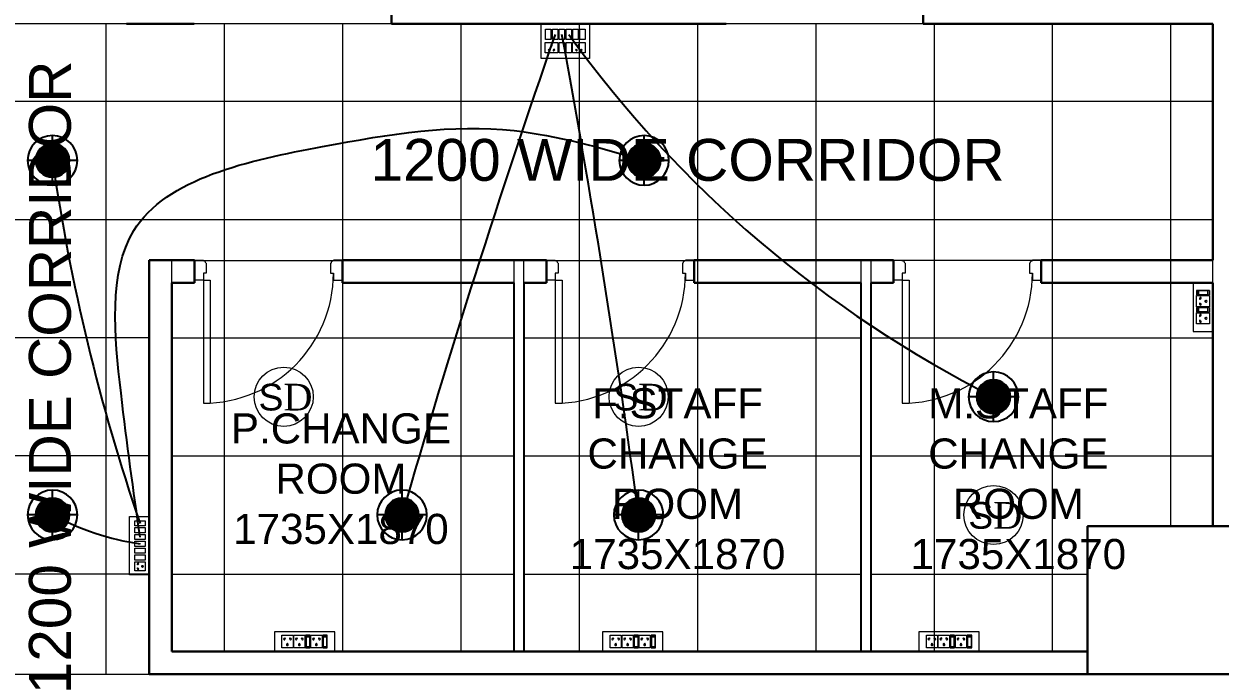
# Model space of a CAD drawing. Header units: millimetres. Extents: x 3552052 to 4144896, y -707811 to -630695.
# Drawn here: x 3569695 to 3575762, y -645540 to -642240 of the extents above; entities that cross this region are included whole.
import ezdxf
from ezdxf.enums import TextEntityAlignment as Align

# ---------------------------------------------------------------- set-up
doc = ezdxf.new("R2010")
doc.units = ezdxf.units.MM
doc.header["$LTSCALE"] = 6
doc.header["$MEASUREMENT"] = 0
doc.linetypes.add('HIDDEN', pattern=[0.375, 0.25, -0.125])
for name, color, linetype, lineweight in [('COL', 5, 'CONTINUOUS', 0), ('DIM', 7, 'CONTINUOUS', 0), ('DOOR', 44, 'CONTINUOUS', 0), ('ELE-12M RAW&UPS SB', 40, 'CONTINUOUS', 0), ('ELE-12W LED', 1, 'CONTINUOUS', 0), ('ELE-12W UPS LIGHT', 3, 'CONTINUOUS', 0), ('ELE-2NOS OF 6-16 RAW POWER SOCKET', 1, 'CONTINUOUS', 0), ('ELE-3NOS 6-16A POWER SOCKET', 5, 'CONTINUOUS', 0), ('ELE-4M RAW P.SB', 40, 'CONTINUOUS', 0), ('ELE-4M UPS P.SB', 3, 'CONTINUOUS', 0), ('ELE-6M RAW P.SB', 40, 'HIDDEN', 0), ('FA-BELOW SMOKE DERECTOR', 1, 'CONTINUOUS', 0), ('P-Wall', 36, 'CONTINUOUS', 0), ('WALL', 8, 'CONTINUOUS', 0)]:
    doc.layers.add(name, color=color, linetype=linetype, lineweight=lineweight)
doc.layers.add('ELE-LIGHTING WIRING', color=7, linetype='CONTINUOUS', lineweight=0, true_color=0x63d7b6)
doc.styles.add('ARIAL', font='arial.ttf')
doc.styles.add('PDF Times New Roman', font='times.ttf')

# ---------------------------------------------------------------- blocks, each defined once
blk = doc.blocks.new('750')
at = {"layer": 'DOOR'}
for p, q in [((-50, 705), (-47.5, 705)), ((-35, 690), (-35, 692.5)), ((50, 45), (50, 80)), ((50, 80), (675, 80)), ((675, 45), (675, 80)), ((-50, 45), (-47.5, 45)), ((-35, 60), (-35, 57.5)), ((50, 45), (675, 45))]:
    blk.add_line(p, q, dxfattribs=at)
for points in [[(15, 690), (15, 705), (50, 705), (50, 750), (-50, 750), (-50, 705)], [(-35, 690), (15, 690)], [(15, 60), (15, 45), (50, 45), (50, 0), (-50, 0), (-50, 45)], [(-35, 60), (15, 60)]]:
    blk.add_lwpolyline(points, dxfattribs=at)
for centre, start, end in [((-35, 705), 180, 270), ((-35, 45), 90, 180)]:
    blk.add_arc(centre, 12.5, start, end, dxfattribs=at)
at = {"layer": 'DOOR', "color": 145}
blk.add_arc((15, 45), 660, 0, 90, dxfattribs=at)
blk = doc.blocks.new('543WYH')
at = {"layer": 'ELE-2NOS OF 6-16 RAW POWER SOCKET', "color": 30, "linetype": 'ByBlock', "lineweight": 0}
for p, q in [((-123.5, -57), (-123.5, -90.8)), ((-26.5, -57), (-123.5, -57)), ((-26.5, -57), (-123.5, -57)), ((-123.5, -90.8), (-26.5, -90.8)), ((-113, -59.8), (-113, -88)), ((-37, -59.8), (-113, -59.8)), ((-113, -88), (-37, -88)), ((-109.6, -59.8), (-109.6, -88)), ((-37, -88), (-37, -59.8)), ((-26.5, -57), (-26.5, -90.8)), ((-26.5, -90.8), (-26.5, -57)), ((-123.5, -96.4), (-26.5, -96.4)), ((-123.5, -181.4), (-123.5, -96.4)), ((-26.5, -181.4), (-123.5, -181.4)), ((-26.5, -96.4), (-26.5, -181.4)), ((-123.5, -187.1), (-123.5, -220.9)), ((-26.5, -187.1), (-123.5, -187.1)), ((-26.5, -187.1), (-123.5, -187.1)), ((-123.5, -220.9), (-26.5, -220.9)), ((-123.5, -311.5), (-123.5, -226.5)), ((-123.5, -226.5), (-26.5, -226.5)), ((-113, -189.9), (-113, -218)), ((-37, -189.9), (-113, -189.9)), ((-113, -218), (-37, -218)), ((-109.6, -189.9), (-109.6, -218)), ((-37, -218), (-37, -189.9)), ((-26.5, -187.1), (-26.5, -220.9)), ((-26.5, -220.9), (-26.5, -187.1)), ((-26.5, -226.5), (-26.5, -311.5)), ((-26.5, -311.5), (-123.5, -311.5)), ((-123.5, -402.2), (-123.5, -317.1)), ((-123.5, -317.1), (-26.5, -317.1)), ((-26.5, -317.1), (-26.5, -402.2)), ((-26.5, -402.2), (-123.5, -402.2))]:
    blk.add_line(p, q, dxfattribs=at)
blk.add_lwpolyline([(-150, 0), (-150, -459.1), (0, -459.1), (0, 0)], close=True, dxfattribs=at)
for centre, radius, start, end in [((-97.9, -119.2), 4.6, 112.68381, 345.09514), ((-97.9, -158.6), 4.6, 14.90486, 247.31619), ((-93.9, -114.7), 5.7, 275.26891, 182.51003), ((-93.9, -163.1), 5.7, 177.48997, 84.73109), ((-57.7, -138.9), 4.22, 71.40312, 288.59688), ((-51, -138.9), 6.62, 217.15837, 142.84163), ((-97.9, -249.3), 4.6, 112.68381, 345.09514), ((-93.9, -244.8), 5.7, 275.26891, 182.51003), ((-57.7, -269), 4.22, 71.40312, 288.59688), ((-51, -269), 6.62, 217.15837, 142.84163), ((-97.9, -288.7), 4.6, 14.90486, 247.31619), ((-97.9, -339.9), 4.6, 112.68381, 345.09514), ((-93.9, -293.2), 5.7, 177.48997, 84.73109), ((-93.9, -335.4), 5.7, 275.26891, 182.51003), ((-57.7, -359.7), 4.22, 71.40312, 288.59688), ((-51, -359.7), 6.62, 217.15837, 142.84163), ((-97.9, -379.4), 4.6, 14.90486, 247.31619), ((-93.9, -383.9), 5.7, 177.48997, 84.73109)]:
    blk.add_arc(centre, radius, start, end, dxfattribs=at)
blk = doc.blocks.new('RTUH 6U')
at = {"layer": 'ELE-2NOS OF 6-16 RAW POWER SOCKET', "color": 30, "lineweight": 0, "ltscale": 300}
for p, q in [((-311.5, -26.5), (-226.5, -26.5)), ((-311.5, -123.5), (-311.5, -26.5)), ((-226.5, -26.5), (-226.5, -123.5)), ((-187.1, -26.5), (-220.9, -26.5)), ((-220.9, -26.5), (-220.9, -123.5)), ((-189.9, -37), (-218, -37)), ((-218, -37), (-218, -113)), ((-189.9, -40.4), (-218, -40.4)), ((-189.9, -113), (-189.9, -37)), ((-187.1, -123.5), (-187.1, -26.5)), ((-187.1, -123.5), (-187.1, -26.5)), ((-181.4, -123.5), (-181.4, -26.5)), ((-181.4, -26.5), (-96.4, -26.5)), ((-96.4, -26.5), (-96.4, -123.5)), ((-57, -26.5), (-90.8, -26.5)), ((-90.8, -26.5), (-90.8, -123.5)), ((-59.8, -37), (-88, -37)), ((-88, -37), (-88, -113)), ((-59.8, -40.4), (-88, -40.4)), ((-59.8, -113), (-59.8, -37)), ((-57, -123.5), (-57, -26.5)), ((-57, -123.5), (-57, -26.5)), ((-226.5, -123.5), (-311.5, -123.5)), ((-187.1, -123.5), (-220.9, -123.5)), ((-220.9, -123.5), (-187.1, -123.5)), ((-218, -113), (-189.9, -113)), ((-96.4, -123.5), (-181.4, -123.5)), ((-57, -123.5), (-90.8, -123.5)), ((-90.8, -123.5), (-57, -123.5)), ((-88, -113), (-59.8, -113))]:
    blk.add_line(p, q, dxfattribs=at)
blk.add_lwpolyline([(0, 0), (-368.5, 0), (-368.5, -150), (0, -150)], close=True, dxfattribs=at)
for centre, radius, start, end in [((-293.2, -56.1), 5.7, 87.48997, 354.73109), ((-288.7, -52.1), 4.6, 284.90486, 157.31619), ((-269, -92.3), 4.22, 341.40312, 198.59688), ((-249.3, -52.1), 4.6, 22.68381, 255.09514), ((-244.8, -56.1), 5.7, 185.26891, 92.51003), ((-163.1, -56.1), 5.7, 87.48997, 354.73109), ((-158.6, -52.1), 4.6, 284.90486, 157.31619), ((-138.9, -92.3), 4.22, 341.40312, 198.59688), ((-119.2, -52.1), 4.6, 22.68381, 255.09514), ((-114.7, -56.1), 5.7, 185.26891, 92.51003), ((-269, -99), 6.62, 127.15837, 52.84163), ((-138.9, -99), 6.62, 127.15837, 52.84163)]:
    blk.add_arc(centre, radius, start, end, dxfattribs=at)
blk = doc.blocks.new('FGFGFF')
at = {"layer": 'ELE-4M UPS P.SB', "color": 8, "linetype": 'ByBlock'}
for p, q in [((3570113, -688136.4), (3570113, -684836.4)), ((3570713, -688021.4), (3570713, -684836.4)), ((3571313, -688021.4), (3571313, -684836.4)), ((3571913, -688021.4), (3571913, -684836.4)), ((3572513, -688021.4), (3572513, -684836.4)), ((3573113, -688021.4), (3573113, -684836.4)), ((3573713, -688021.4), (3573713, -684836.4)), ((3574313, -688021.4), (3574313, -684836.4)), ((3574913, -688021.4), (3574913, -684836.4)), ((3575513, -687386.4), (3575513, -684836.4)), ((3569130.5, -685228.9), (3575725.5, -685228.9)), ((3569130.5, -685828.9), (3575725.5, -685828.9)), ((3570330.5, -686428.9), (3569130.5, -686428.9)), ((3570445.5, -686428.9), (3572180.5, -686428.9)), ((3572230.5, -686428.9), (3573940.5, -686428.9)), ((3573990.5, -686428.9), (3575725.5, -686428.9)), ((3570330.5, -687028.9), (3569130.5, -687028.9)), ((3570445.5, -687028.9), (3572180.5, -687028.9)), ((3572230.5, -687028.9), (3573940.5, -687028.9)), ((3573990.5, -687028.9), (3575725.5, -687028.9)), ((3570330.5, -687628.9), (3569130.5, -687628.9)), ((3570445.5, -687628.9), (3572180.5, -687628.9)), ((3572230.5, -687628.9), (3573940.5, -687628.9)), ((3573990.5, -687628.9), (3575090.5, -687628.9)), ((3569130.5, -688136.4), (3570330.5, -688136.4))]:
    blk.add_line(p, q, dxfattribs=at)
at = {"layer": 'ELE-4M UPS P.SB', "color": 8, "linetype": 'ByBlock', "elevation": 0}
blk.add_lwpolyline([(3575725.5, -686036.4), (3575725.5, -684836.4), (3569130.5, -684836.4)], dxfattribs=at)
at = {"layer": 'ELE-4M UPS P.SB', "color": 8, "linetype": 'ByBlock'}
for points in [[(3570445.5, -686036.4), (3572180.5, -686036.4), (3572180.5, -688021.4), (3570445.5, -688021.4)], [(3572230.5, -686036.4), (3573940.5, -686036.4), (3573940.5, -688021.4), (3572230.5, -688021.4)]]:
    blk.add_lwpolyline(points, close=True, dxfattribs=at)
for points in [[(3575725.5, -687386.4), (3575725.5, -686036.4), (3573990.5, -686036.4), (3573990.5, -688021.4), (3575090.5, -688021.4)], [(3575090.5, -688021.4), (3575090.5, -687386.4), (3575725.5, -687386.4)]]:
    blk.add_lwpolyline(points, dxfattribs=at)
blk = doc.blocks.new('18W LED')
at = {"layer": 'ELE-12W LED', "lineweight": 25}
h = blk.add_hatch(dxfattribs=at)
h.set_pattern_fill('ANSI31', color=252)
h.set_pattern_definition([(45, (-1135553.9097, 459369.4158), (-2.24506403, 2.24506403), [])])
edge = h.paths.add_edge_path()
edge.add_arc((0, 0), 85.7, 0, 360)
at = {"layer": 'ELE-12W LED', "color": 1, "lineweight": 25}
for p, q in [((0, -126.1), (0, 126.1)), ((-126.1, 0), (126.1, 0))]:
    blk.add_line(p, q, dxfattribs=at)
for radius in [126.1, 85.7]:
    blk.add_circle((0, 0), radius, dxfattribs=at)
blk = doc.blocks.new('SMOKE DETECTOR')
at = {"layer": 'FA-BELOW SMOKE DERECTOR', "color": 7}
blk.add_circle((931028.7, -118293.9), 166, dxfattribs=at)
at = {"layer": 'FA-BELOW SMOKE DERECTOR', "insert": (930887.1, -118373), "char_height": 150, "attachment_point": 7, "style": 'PDF Times New Roman'}
blk.add_mtext('{\\fArial|b0|i0|c0|p34;S}D', dxfattribs=at)
blk = doc.blocks.new('FGDFGG')
at = {"layer": 'ELE-12M RAW&UPS SB', "color": 40, "ltscale": 10}
for points in [[(3595228.4, -688021.4), (3594984.7, -688021.4), (3594984.7, -687846.4), (3595228.4, -687846.4)], [(3595033, -687926.2), (3595006.6, -687926.2), (3595006.6, -687873.4), (3595033, -687873.4)], [(3595067.7, -687926.2), (3595041.3, -687926.2), (3595041.3, -687873.4), (3595067.7, -687873.4)], [(3595102.4, -687926.2), (3595076, -687926.2), (3595076, -687873.4), (3595102.4, -687873.4)], [(3595137, -687926.2), (3595110.6, -687926.2), (3595110.6, -687873.4), (3595137, -687873.4)], [(3595102.4, -687993.7), (3595076, -687993.7), (3595076, -687940.9), (3595102.4, -687940.9)], [(3595137, -687993.7), (3595110.6, -687993.7), (3595110.6, -687940.9), (3595137, -687940.9)]]:
    blk.add_lwpolyline(points, close=True, dxfattribs=at)
at = {"layer": 'ELE-12M RAW&UPS SB', "color": 3, "linetype": 'ByBlock'}
blk.add_lwpolyline([(3595171.7, -687926.2), (3595145.3, -687926.2), (3595145.3, -687873.4), (3595171.7, -687873.4)], close=True, dxfattribs=at)
at = {"layer": 'ELE-12M RAW&UPS SB', "color": 3, "linetype": 'ByBlock', "elevation": 0}
blk.add_lwpolyline([(3595206.4, -687926.2), (3595180, -687926.2), (3595180, -687873.4), (3595206.4, -687873.4)], close=True, dxfattribs=at)
at = {"layer": 'ELE-4M RAW P.SB', "color": 40, "ltscale": 10}
for p, q in [((3595004.6, -687941.2), (3595067.7, -687941.2)), ((3595004.6, -687994), (3595004.6, -687941.2)), ((3595067.7, -687941.2), (3595067.7, -687994)), ((3595143.3, -687941.2), (3595206.4, -687941.2)), ((3595143.3, -687994), (3595143.3, -687941.2)), ((3595206.4, -687941.2), (3595206.4, -687994)), ((3595067.7, -687994), (3595004.6, -687994)), ((3595206.4, -687994), (3595143.3, -687994))]:
    blk.add_line(p, q, dxfattribs=at)
for centre, radius, start, end in [((3595036.1, -687954.6), 3.6, 307.15837, 232.84163), ((3595036.1, -687958.2), 2.29, 161.40312, 18.59688), ((3595174.9, -687954.6), 3.6, 307.15837, 232.84163), ((3595174.9, -687958.2), 2.29, 161.40312, 18.59688), ((3595022.9, -687977.9), 3.1, 5.26891, 272.51003), ((3595025.4, -687980.1), 2.5, 202.68381, 75.09514), ((3595046.9, -687980.1), 2.5, 104.90486, 337.31619), ((3595049.3, -687977.9), 3.1, 267.48997, 174.73109), ((3595161.7, -687977.9), 3.1, 5.26891, 272.51003), ((3595164.1, -687980.1), 2.5, 202.68381, 75.09514), ((3595185.6, -687980.1), 2.5, 104.90486, 337.31619), ((3595188, -687977.9), 3.1, 267.48997, 174.73109)]:
    blk.add_arc(centre, radius, start, end, dxfattribs=at)
blk = doc.blocks.new('FFFF5')
at = {"layer": 'ELE-4M RAW P.SB', "color": 40, "ltscale": 10}
for p, q in [((3582623.9, -692257.6), (3582670.2, -692257.6)), ((3582623.9, -692310.4), (3582623.9, -692257.6)), ((3582670.2, -692257.6), (3582670.2, -692310.4)), ((3582670.2, -692310.4), (3582623.9, -692310.4))]:
    blk.add_line(p, q, dxfattribs=at)
for points in [[(3582603.9, -692230), (3582900.2, -692230), (3582900.2, -692330), (3582603.9, -692330)], [(3582678.5, -692257.6), (3582704.9, -692257.6), (3582704.9, -692310.4), (3582678.5, -692310.4)], [(3582713.1, -692257.6), (3582739.5, -692257.6), (3582739.5, -692310.4), (3582713.1, -692310.4)], [(3582747.8, -692257.6), (3582774.2, -692257.6), (3582774.2, -692310.4), (3582747.8, -692310.4)], [(3582782.5, -692257.6), (3582808.9, -692257.6), (3582808.9, -692310.4), (3582782.5, -692310.4)]]:
    blk.add_lwpolyline(points, close=True, dxfattribs=at)
for centre, radius, start, end in [((3582633.9, -692273.7), 3.1, 87.48997, 354.73109), ((3582636.3, -692271.6), 2.5, 284.90486, 157.31619), ((3582657.8, -692271.6), 2.5, 22.68381, 255.09514), ((3582660.2, -692273.7), 3.1, 185.26891, 92.51003), ((3582647, -692297), 3.6, 127.15837, 52.84163), ((3582647, -692293.4), 2.29, 341.40312, 198.59688)]:
    blk.add_arc(centre, radius, start, end, dxfattribs=at)
at = {"layer": 'ELE-6M RAW P.SB', "color": 3, "linetype": 'ByBlock'}
for points in [[(3582817.2, -692257.6), (3582843.6, -692257.6), (3582843.6, -692310.4), (3582817.2, -692310.4)], [(3582851.9, -692257.6), (3582878.3, -692257.6), (3582878.3, -692310.4), (3582851.9, -692310.4)]]:
    blk.add_lwpolyline(points, close=True, dxfattribs=at)
blk = doc.blocks.new('QWE')
at = {"layer": 'ELE-12W UPS LIGHT', "lineweight": 25}
h = blk.add_hatch(dxfattribs=at)
h.set_pattern_fill('ANSI31', color=8)
h.set_pattern_definition([(45, (-1135553.9097, 459369.4158), (-2.24506403, 2.24506403), [])])
edge = h.paths.add_edge_path()
edge.add_arc((0, 0), 85.7, 0, 360)
at = {"layer": 'ELE-12W UPS LIGHT', "color": 3, "lineweight": 25}
for p, q in [((0, -126.1), (0, 126.1)), ((-126.1, 0), (126.1, 0))]:
    blk.add_line(p, q, dxfattribs=at)
for radius in [126.1, 85.7]:
    blk.add_circle((0, 0), radius, dxfattribs=at)

msp = doc.modelspace()

# ---------------------------------------------------------------- linework, layer by layer
at = {"layer": 'COL', "color": 7, "lineweight": 30}
msp.add_lwpolyline([(3575090.5, -645540.4), (3575090.5, -644790.4), (3575840.5, -644790.4), (3575840.5, -645540.4)], close=True, dxfattribs=at)
at = {"layer": 'ELE-LIGHTING WIRING', "lineweight": -3}
for centre, radius, start, end in [((3618746.2, -658392.6), 49072.6, 160.84896, 163.83792), ((3523373.9, -651365.9), 49882.1, 7.64138, 10.47869), ((3577286.7, -638819.9), 5947.8, 215.73685, 243.28746), ((3570496.9, -643491.3), 1404.4, 242.13856, 261.30584)]:
    msp.add_arc(centre, radius, start, end, dxfattribs=at)
at = {"layer": 'ELE-LIGHTING WIRING', "color": 254, "lineweight": -3, "true_color": 0xdebad0}
msp.add_arc((3579839.4, -641498.2), 10101.3, 188.16563, 198.93211, dxfattribs=at)
at = {"layer": 'ELE-LIGHTING WIRING', "lineweight": -3}
msp.add_spline([(3570284.6, -644844.9), (3570187.8, -644114.4), (3570252.8, -643289.5), (3571210.4, -642862.7), (3572181.1, -642782), (3572840.5, -642932.9)], degree=3, dxfattribs=at)
at = {"layer": 'P-Wall', "color": 251, "lineweight": -3}
for p, q in [((3572180.5, -643555.4), (3572180.5, -645425.4)), ((3572230.5, -643555.4), (3572230.5, -645425.4)), ((3573940.5, -643555.4), (3573940.5, -645425.4)), ((3573990.5, -643555.4), (3573990.5, -645425.4))]:
    msp.add_line(p, q, dxfattribs=at)
at = {"layer": 'WALL', "color": 7, "lineweight": 30}
for p, q in [((3571559.6, -642125.4), (3571559.6, -642240.4)), ((3574257.1, -642125.4), (3574257.1, -642240.4)), ((3570559.6, -642240.4), (3570216.5, -642240.4)), ((3573257.1, -642240.4), (3571559.6, -642240.4)), ((3575725.5, -642240.4), (3574257.1, -642240.4)), ((3575725.5, -643440.4), (3575725.5, -642240.4)), ((3570330.5, -645540.4), (3570330.5, -643440.4)), ((3570560.5, -643440.4), (3570330.5, -643440.4)), ((3570560.5, -643555.4), (3570560.5, -643440.4)), ((3572345.5, -643440.4), (3571310.5, -643440.4)), ((3571310.5, -643555.4), (3571310.5, -643440.4)), ((3572345.5, -643555.4), (3572345.5, -643440.4)), ((3574105.5, -643440.4), (3573095.5, -643440.4)), ((3573095.5, -643555.4), (3573095.5, -643440.4)), ((3574105.5, -643555.4), (3574105.5, -643440.4)), ((3575725.5, -643440.4), (3574855.5, -643440.4)), ((3574855.5, -643555.4), (3574855.5, -643440.4)), ((3570445.5, -645425.4), (3570445.5, -643555.4)), ((3570560.5, -643555.4), (3570445.5, -643555.4)), ((3572180.5, -643555.4), (3571310.5, -643555.4)), ((3572345.5, -643555.4), (3572230.5, -643555.4)), ((3573940.5, -643555.4), (3573095.5, -643555.4)), ((3574105.5, -643555.4), (3573990.5, -643555.4)), ((3575725.5, -643555.4), (3574855.5, -643555.4)), ((3575725.5, -644790.4), (3575725.5, -643555.4)), ((3570445.5, -645425.4), (3575090.5, -645425.4)), ((3570330.5, -645540.4), (3575090.5, -645540.4))]:
    msp.add_line(p, q, dxfattribs=at)

# ---------------------------------------------------------------- block references
at = {"layer": 'DOOR', "color": 251, "lineweight": -3, "rotation": 270}
for p in [(3570560.5, -643490.4), (3572345.5, -643490.4), (3574105.5, -643490.4)]:
    msp.add_blockref('750', p, dxfattribs=at)
at = {"layer": 'ELE-12W LED', "color": 6, "lineweight": -3, "xscale": -1}
for p in [(3572840.5, -642932.9), (3574613, -644132.9), (3569840.5, -644732.9), (3571613, -644732.9), (3572813, -644732.9)]:
    msp.add_blockref('18W LED', p, dxfattribs=at)
at = {"layer": 'ELE-12W UPS LIGHT', "lineweight": -3, "xscale": -1}
msp.add_blockref('QWE', (3569840.5, -642932.9), dxfattribs=at)
at = {"layer": 'ELE-2NOS OF 6-16 RAW POWER SOCKET', "color": 3, "lineweight": -3, "xscale": 0.6666669986440074, "yscale": 0.6666669986440074, "zscale": 0.6666669986440074, "rotation": 89.9999999999999}
msp.add_blockref('RTUH 6U', (3575625.5, -643555.4), dxfattribs=at)
at = {"layer": 'ELE-3NOS 6-16A POWER SOCKET', "color": 254, "lineweight": -3, "true_color": 0xdebad0, "xscale": 0.6666666666666666, "yscale": 0.6666666666666666, "zscale": 0.6666666666666666, "rotation": 270}
for p in [(3571271.6, -645425.4), (3572936.6, -645425.4), (3574540.5, -645425.4)]:
    msp.add_blockref('543WYH', p, dxfattribs=at)
at = {"layer": 'ELE-4M UPS P.SB', "color": 0, "lineweight": -3}
for name, p in [('FGFGFF', (0, 42595.9)), ('FGDFGG', (-22665.1, 45606))]:
    msp.add_blockref(name, p, dxfattribs=at)
at = {"layer": 'ELE-4M UPS P.SB', "color": 0, "lineweight": -3, "rotation": 90}
msp.add_blockref('FFFF5', (2878000.6, -4227640.6), dxfattribs=at)
at = {"layer": 'FA-BELOW SMOKE DERECTOR', "color": 6, "lineweight": -3, "xscale": 0.9035551315104862, "yscale": 0.9035551315104862, "zscale": 0.9035551315104862}
for p in [(2729777.3, -537247.9), (2731577.3, -537247.9), (2733377.3, -537847.9)]:
    msp.add_blockref('SMOKE DETECTOR', p, dxfattribs=at)

# ---------------------------------------------------------------- texts
at = {"layer": 'DIM', "color": 251, "lineweight": -3, "style": 'ARIAL'}
msp.add_text('1200 WIDE CORRIDOR', height=212.5, rotation=90, dxfattribs=at).set_placement((3569997.2, -644034.6), align=Align.BOTTOM_CENTER)
msp.add_text('1200 WIDE CORRIDOR', height=212.5, dxfattribs=at).set_placement((3573061.5, -643100.6), align=Align.BOTTOM_CENTER)
at = {"layer": 'DIM', "color": 7, "lineweight": -3, "char_height": 153, "width": 1198.956, "attachment_point": 5, "style": 'ARIAL'}
for s, insert in [('F.STAFF\\PCHANGE\\PROOM\\P1735X1870', (3573010.6, -644549.6)), ('M.STAFF\\PCHANGE\\PROOM\\P1735X1870', (3574738.9, -644549.6)), ('P.CHANGE\\PROOM\\P1735X1870', (3571303.3, -644549.6))]:
    msp.add_mtext(s, dxfattribs=dict(at, insert=insert))

doc.saveas('drawing.dxf')
